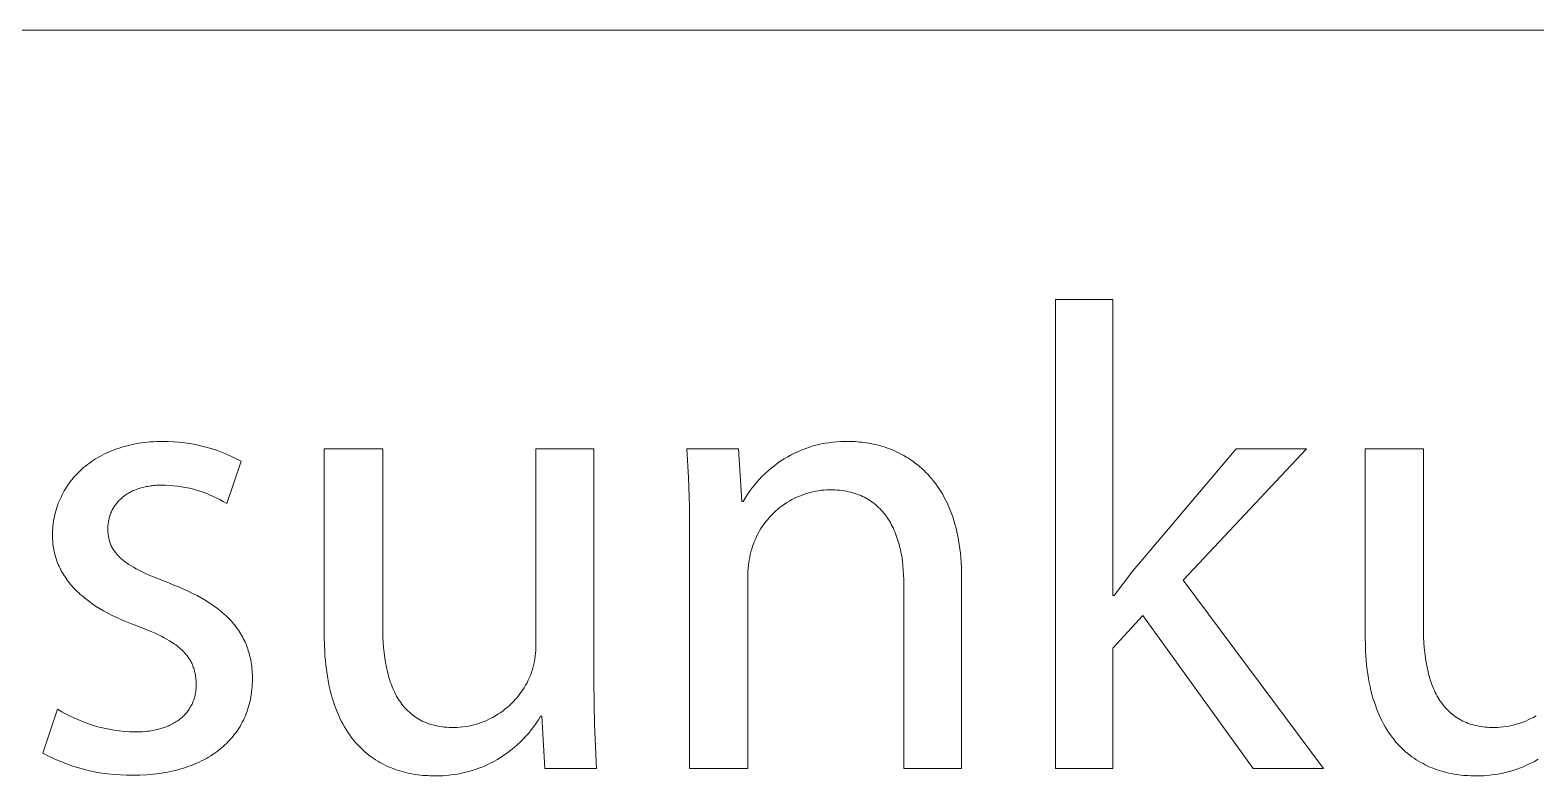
# Model space of a CAD drawing. Header units: millimetres. Extents: x -1519 to 3497, y -297 to 3208.
# Drawn here: x 2357.6 to 2472.1, y -213.3 to -156.6 of the extents above; entities that cross this region are included whole.
import ezdxf

# ---------------------------------------------------------------- set-up
doc = ezdxf.new("R2010")
doc.units = ezdxf.units.MM
doc.header["$MEASUREMENT"] = 0
doc.layers.add('Domyślny', color=7, linetype='Continuous', true_color=0x000000)

msp = doc.modelspace()

# ---------------------------------------------------------------- linework, layer by layer
at = {"layer": 'Domyślny', "color": 18, "lineweight": 15, "true_color": 0x000000}
for p, q in [((1601.48, -156.6), (3492.39, -156.6)), ((2435.54, -212.73), (2435.54, -177.07)), ((2435.54, -177.07), (2439.92, -177.07)), ((2439.92, -177.07), (2439.92, -199.58)), ((2363.06, -188.91), (2363.24, -188.82)), ((2363.24, -188.82), (2363.42, -188.74)), ((2363.42, -188.74), (2363.6, -188.66)), ((2363.6, -188.66), (2363.78, -188.58)), ((2363.78, -188.58), (2363.97, -188.5)), ((2363.97, -188.5), (2364.16, -188.43)), ((2364.16, -188.43), (2364.36, -188.37)), ((2364.36, -188.37), (2364.56, -188.3)), ((2364.56, -188.3), (2364.76, -188.25)), ((2364.76, -188.25), (2364.96, -188.19)), ((2364.96, -188.19), (2365.17, -188.14)), ((2365.17, -188.14), (2365.38, -188.09)), ((2365.38, -188.09), (2365.6, -188.05)), ((2365.6, -188.05), (2365.82, -188.01)), ((2365.82, -188.01), (2366.04, -187.98)), ((2366.04, -187.98), (2366.26, -187.95)), ((2366.26, -187.95), (2366.49, -187.92)), ((2366.49, -187.92), (2366.72, -187.9)), ((2366.72, -187.9), (2366.96, -187.89)), ((2366.96, -187.89), (2367.19, -187.88)), ((2367.19, -187.88), (2367.43, -187.87)), ((2367.43, -187.87), (2367.68, -187.87)), ((2367.68, -187.87), (2368.09, -187.87)), ((2368.09, -187.87), (2368.51, -187.89)), ((2368.51, -187.89), (2368.92, -187.92)), ((2368.92, -187.92), (2369.33, -187.97)), ((2369.33, -187.97), (2369.74, -188.03)), ((2369.74, -188.03), (2370.15, -188.1)), ((2370.15, -188.1), (2370.55, -188.19)), ((2370.55, -188.19), (2370.95, -188.29)), ((2370.95, -188.29), (2371.35, -188.41)), ((2371.35, -188.41), (2371.75, -188.54)), ((2371.75, -188.54), (2372.14, -188.68)), ((2372.14, -188.68), (2372.52, -188.83)), ((2372.52, -188.83), (2372.9, -189)), ((2379.96, -202.65), (2379.96, -188.42)), ((2379.96, -188.42), (2384.4, -188.42)), ((2384.4, -188.42), (2384.4, -201.88)), ((2396.05, -203.33), (2396.05, -188.42)), ((2396.05, -188.42), (2400.46, -188.42)), ((2400.46, -188.42), (2400.46, -206.11)), ((2407.65, -190.61), (2407.53, -188.42)), ((2407.53, -188.42), (2411.46, -188.42)), ((2411.46, -188.42), (2411.71, -192.44)), ((2415.19, -189.03), (2415.45, -188.89)), ((2415.45, -188.89), (2415.72, -188.75)), ((2415.72, -188.75), (2416, -188.62)), ((2416, -188.62), (2416.28, -188.51)), ((2416.28, -188.51), (2416.56, -188.4)), ((2416.56, -188.4), (2416.85, -188.3)), ((2416.85, -188.3), (2417.14, -188.21)), ((2417.14, -188.21), (2417.43, -188.13)), ((2417.43, -188.13), (2417.73, -188.06)), ((2417.73, -188.06), (2418.03, -188)), ((2418.03, -188), (2418.33, -187.96)), ((2418.33, -187.96), (2418.63, -187.92)), ((2418.63, -187.92), (2418.93, -187.89)), ((2418.93, -187.89), (2419.23, -187.87)), ((2419.23, -187.87), (2419.54, -187.86)), ((2419.54, -187.86), (2419.84, -187.87)), ((2419.84, -187.87), (2420, -187.87)), ((2420, -187.87), (2420.16, -187.87)), ((2420.16, -187.87), (2420.33, -187.88)), ((2420.33, -187.88), (2420.49, -187.89)), ((2420.49, -187.89), (2420.66, -187.91)), ((2420.66, -187.91), (2420.83, -187.92)), ((2420.83, -187.92), (2421, -187.94)), ((2421, -187.94), (2421.17, -187.97)), ((2421.17, -187.97), (2421.35, -188)), ((2421.35, -188), (2421.52, -188.03)), ((2421.52, -188.03), (2421.7, -188.07)), ((2421.7, -188.07), (2421.88, -188.11)), ((2421.88, -188.11), (2422.06, -188.15)), ((2422.06, -188.15), (2422.24, -188.2)), ((2422.24, -188.2), (2422.42, -188.25)), ((2422.42, -188.25), (2422.6, -188.31)), ((2422.6, -188.31), (2422.78, -188.37)), ((2422.78, -188.37), (2422.96, -188.44)), ((2422.96, -188.44), (2423.14, -188.51)), ((2423.14, -188.51), (2423.32, -188.59)), ((2423.32, -188.59), (2423.5, -188.67)), ((2423.5, -188.67), (2423.67, -188.76)), ((2423.67, -188.76), (2423.85, -188.85)), ((2423.85, -188.85), (2424.03, -188.94)), ((2442.19, -196.81), (2449.3, -188.42)), ((2454.63, -188.42), (2445.25, -198.41)), ((2449.3, -188.42), (2454.63, -188.42)), ((2459.09, -202.65), (2459.09, -188.42)), ((2459.09, -188.42), (2463.52, -188.42)), ((2463.52, -188.42), (2463.52, -201.88)), ((2361.39, -190.1), (2361.52, -189.97)), ((2361.52, -189.97), (2361.66, -189.85)), ((2361.66, -189.85), (2361.8, -189.74)), ((2361.8, -189.74), (2361.95, -189.62)), ((2361.95, -189.62), (2362.1, -189.51)), ((2362.1, -189.51), (2362.25, -189.4)), ((2362.25, -189.4), (2362.4, -189.3)), ((2362.4, -189.3), (2362.56, -189.2)), ((2362.56, -189.2), (2362.73, -189.1)), ((2362.73, -189.1), (2362.89, -189)), ((2362.89, -189), (2363.06, -188.91)), ((2373.64, -189.37), (2372.54, -192.59)), ((2372.9, -189), (2373.27, -189.18)), ((2373.27, -189.18), (2373.64, -189.37)), ((2413.71, -190.09), (2413.94, -189.89)), ((2413.94, -189.89), (2414.18, -189.71)), ((2414.18, -189.71), (2414.42, -189.53)), ((2414.42, -189.53), (2414.67, -189.35)), ((2414.67, -189.35), (2414.93, -189.19)), ((2414.93, -189.19), (2415.19, -189.03)), ((2424.03, -188.94), (2424.2, -189.05)), ((2424.2, -189.05), (2424.38, -189.15)), ((2424.38, -189.15), (2424.55, -189.27)), ((2424.55, -189.27), (2424.72, -189.38)), ((2424.72, -189.38), (2424.89, -189.51)), ((2424.89, -189.51), (2425.06, -189.64)), ((2425.06, -189.64), (2425.22, -189.77)), ((2425.22, -189.77), (2425.39, -189.92)), ((2425.39, -189.92), (2425.55, -190.06)), ((2360.37, -191.33), (2360.47, -191.18)), ((2360.47, -191.18), (2360.57, -191.04)), ((2360.57, -191.04), (2360.67, -190.89)), ((2360.67, -190.89), (2360.78, -190.75)), ((2360.78, -190.75), (2360.9, -190.62)), ((2360.9, -190.62), (2361.01, -190.48)), ((2361.01, -190.48), (2361.14, -190.35)), ((2361.14, -190.35), (2361.26, -190.22)), ((2361.26, -190.22), (2361.39, -190.1)), ((2367.58, -191.19), (2367.46, -191.19)), ((2367.88, -191.19), (2367.58, -191.19)), ((2407.72, -192.81), (2407.65, -190.61)), ((2412.47, -191.43), (2412.66, -191.19)), ((2412.66, -191.19), (2412.85, -190.95)), ((2412.85, -190.95), (2413.05, -190.73)), ((2413.05, -190.73), (2413.26, -190.51)), ((2413.26, -190.51), (2413.48, -190.3)), ((2413.48, -190.3), (2413.71, -190.09)), ((2425.55, -190.06), (2425.7, -190.22)), ((2425.7, -190.22), (2425.86, -190.38)), ((2425.86, -190.38), (2426.01, -190.55)), ((2426.01, -190.55), (2426.16, -190.72)), ((2426.16, -190.72), (2426.3, -190.9)), ((2426.3, -190.9), (2426.45, -191.09)), ((2426.45, -191.09), (2426.59, -191.28)), ((2359.8, -192.41), (2359.87, -192.25)), ((2359.87, -192.25), (2359.94, -192.09)), ((2359.94, -192.09), (2360.02, -191.93)), ((2360.02, -191.93), (2360.1, -191.78)), ((2360.1, -191.78), (2360.18, -191.63)), ((2360.18, -191.63), (2360.27, -191.47)), ((2360.27, -191.47), (2360.37, -191.33)), ((2364.43, -192.28), (2364.37, -192.34)), ((2364.49, -192.22), (2364.43, -192.28)), ((2364.56, -192.17), (2364.49, -192.22)), ((2364.62, -192.11), (2364.56, -192.17)), ((2364.69, -192.06), (2364.62, -192.11)), ((2364.76, -192), (2364.69, -192.06)), ((2364.83, -191.95), (2364.76, -192)), ((2364.9, -191.9), (2364.83, -191.95)), ((2364.98, -191.85), (2364.9, -191.9)), ((2365.06, -191.81), (2364.98, -191.85)), ((2365.14, -191.76), (2365.06, -191.81)), ((2365.22, -191.72), (2365.14, -191.76)), ((2365.3, -191.67), (2365.22, -191.72)), ((2365.38, -191.63), (2365.3, -191.67)), ((2365.47, -191.59), (2365.38, -191.63)), ((2365.56, -191.56), (2365.47, -191.59)), ((2365.65, -191.52), (2365.56, -191.56)), ((2365.74, -191.49), (2365.65, -191.52)), ((2365.83, -191.45), (2365.74, -191.49)), ((2365.93, -191.42), (2365.83, -191.45)), ((2366.03, -191.39), (2365.93, -191.42)), ((2366.13, -191.37), (2366.03, -191.39)), ((2366.23, -191.34), (2366.13, -191.37)), ((2366.33, -191.32), (2366.23, -191.34)), ((2366.43, -191.3), (2366.33, -191.32)), ((2366.54, -191.28), (2366.43, -191.3)), ((2366.65, -191.26), (2366.54, -191.28)), ((2366.76, -191.24), (2366.65, -191.26)), ((2366.87, -191.23), (2366.76, -191.24)), ((2366.98, -191.22), (2366.87, -191.23)), ((2367.1, -191.21), (2366.98, -191.22)), ((2367.22, -191.2), (2367.1, -191.21)), ((2367.34, -191.19), (2367.22, -191.2)), ((2367.46, -191.19), (2367.34, -191.19)), ((2368.19, -191.21), (2367.88, -191.19)), ((2368.5, -191.23), (2368.19, -191.21)), ((2368.8, -191.27), (2368.5, -191.23)), ((2369.11, -191.31), (2368.8, -191.27)), ((2369.41, -191.36), (2369.11, -191.31)), ((2369.71, -191.43), (2369.41, -191.36)), ((2370.01, -191.5), (2369.71, -191.43)), ((2370.3, -191.59), (2370.01, -191.5)), ((2370.6, -191.68), (2370.3, -191.59)), ((2370.89, -191.78), (2370.6, -191.68)), ((2371.17, -191.89), (2370.89, -191.78)), ((2371.45, -192.02), (2371.17, -191.89)), ((2371.73, -192.15), (2371.45, -192.02)), ((2372.01, -192.29), (2371.73, -192.15)), ((2372.27, -192.44), (2372.01, -192.29)), ((2411.81, -192.44), (2411.96, -192.18)), ((2411.96, -192.18), (2412.12, -191.92)), ((2412.12, -191.92), (2412.29, -191.67)), ((2412.29, -191.67), (2412.47, -191.43)), ((2415.5, -192.29), (2415.31, -192.4)), ((2415.69, -192.19), (2415.5, -192.29)), ((2415.88, -192.1), (2415.69, -192.19)), ((2416.08, -192.02), (2415.88, -192.1)), ((2416.28, -191.94), (2416.08, -192.02)), ((2416.48, -191.87), (2416.28, -191.94)), ((2416.69, -191.8), (2416.48, -191.87)), ((2416.9, -191.74), (2416.69, -191.8)), ((2417.11, -191.69), (2416.9, -191.74)), ((2417.32, -191.65), (2417.11, -191.69)), ((2417.53, -191.61), (2417.32, -191.65)), ((2417.74, -191.58), (2417.53, -191.61)), ((2417.96, -191.56), (2417.74, -191.58)), ((2418.17, -191.55), (2417.96, -191.56)), ((2418.39, -191.54), (2418.17, -191.55)), ((2418.58, -191.54), (2418.39, -191.54)), ((2418.77, -191.55), (2418.58, -191.54)), ((2418.96, -191.56), (2418.77, -191.55)), ((2419.14, -191.58), (2418.96, -191.56)), ((2419.32, -191.6), (2419.14, -191.58)), ((2419.49, -191.62), (2419.32, -191.6)), ((2419.66, -191.65), (2419.49, -191.62)), ((2419.82, -191.69), (2419.66, -191.65)), ((2419.99, -191.73), (2419.82, -191.69)), ((2420.15, -191.77), (2419.99, -191.73)), ((2420.3, -191.82), (2420.15, -191.77)), ((2420.45, -191.87), (2420.3, -191.82)), ((2420.6, -191.92), (2420.45, -191.87)), ((2420.75, -191.98), (2420.6, -191.92)), ((2420.89, -192.04), (2420.75, -191.98)), ((2421.02, -192.11), (2420.89, -192.04)), ((2421.16, -192.18), (2421.02, -192.11)), ((2421.29, -192.26), (2421.16, -192.18)), ((2421.41, -192.33), (2421.29, -192.26)), ((2421.54, -192.42), (2421.41, -192.33)), ((2426.59, -191.28), (2426.72, -191.48)), ((2426.72, -191.48), (2426.85, -191.69)), ((2426.85, -191.69), (2426.98, -191.9)), ((2426.98, -191.9), (2427.1, -192.12)), ((2427.1, -192.12), (2427.22, -192.35)), ((2359.44, -193.59), (2359.48, -193.41)), ((2359.48, -193.41), (2359.52, -193.24)), ((2359.52, -193.24), (2359.57, -193.07)), ((2359.57, -193.07), (2359.62, -192.9)), ((2359.62, -192.9), (2359.67, -192.74)), ((2359.67, -192.74), (2359.73, -192.57)), ((2359.73, -192.57), (2359.8, -192.41)), ((2363.68, -193.45), (2363.65, -193.52)), ((2363.71, -193.37), (2363.68, -193.45)), ((2363.74, -193.29), (2363.71, -193.37)), ((2363.77, -193.22), (2363.74, -193.29)), ((2363.8, -193.15), (2363.77, -193.22)), ((2363.84, -193.07), (2363.8, -193.15)), ((2363.88, -193), (2363.84, -193.07)), ((2363.92, -192.93), (2363.88, -193)), ((2363.96, -192.86), (2363.92, -192.93)), ((2364.01, -192.79), (2363.96, -192.86)), ((2364.05, -192.72), (2364.01, -192.79)), ((2364.1, -192.66), (2364.05, -192.72)), ((2364.15, -192.59), (2364.1, -192.66)), ((2364.2, -192.53), (2364.15, -192.59)), ((2364.26, -192.47), (2364.2, -192.53)), ((2364.31, -192.4), (2364.26, -192.47)), ((2364.37, -192.34), (2364.31, -192.4)), ((2372.54, -192.59), (2372.27, -192.44)), ((2407.73, -195.02), (2407.72, -192.81)), ((2411.71, -192.44), (2411.81, -192.44)), ((2413.96, -193.46), (2413.81, -193.62)), ((2414.11, -193.31), (2413.96, -193.46)), ((2414.27, -193.16), (2414.11, -193.31)), ((2414.43, -193.02), (2414.27, -193.16)), ((2414.6, -192.89), (2414.43, -193.02)), ((2414.77, -192.76), (2414.6, -192.89)), ((2414.94, -192.63), (2414.77, -192.76)), ((2415.12, -192.51), (2414.94, -192.63)), ((2415.31, -192.4), (2415.12, -192.51)), ((2421.66, -192.5), (2421.54, -192.42)), ((2421.77, -192.59), (2421.66, -192.5)), ((2421.89, -192.68), (2421.77, -192.59)), ((2422, -192.78), (2421.89, -192.68)), ((2422.1, -192.88), (2422, -192.78)), ((2422.21, -192.98), (2422.1, -192.88)), ((2422.31, -193.09), (2422.21, -192.98)), ((2422.41, -193.19), (2422.31, -193.09)), ((2422.5, -193.31), (2422.41, -193.19)), ((2422.59, -193.42), (2422.5, -193.31)), ((2422.68, -193.54), (2422.59, -193.42)), ((2427.22, -192.35), (2427.33, -192.59)), ((2427.33, -192.59), (2427.44, -192.83)), ((2427.44, -192.83), (2427.54, -193.08)), ((2427.54, -193.08), (2427.64, -193.34)), ((2427.64, -193.34), (2427.74, -193.61)), ((2359.3, -194.65), (2359.31, -194.47)), ((2359.31, -194.47), (2359.33, -194.29)), ((2359.33, -194.29), (2359.35, -194.11)), ((2359.35, -194.11), (2359.37, -193.94)), ((2359.37, -193.94), (2359.4, -193.76)), ((2359.4, -193.76), (2359.44, -193.59)), ((2363.51, -194.33), (2363.5, -194.41)), ((2363.5, -194.41), (2363.5, -194.5)), ((2363.5, -194.5), (2363.5, -194.59)), ((2363.5, -194.59), (2363.51, -194.68)), ((2363.52, -194.16), (2363.51, -194.25)), ((2363.51, -194.25), (2363.51, -194.33)), ((2363.53, -194.08), (2363.52, -194.16)), ((2363.54, -194), (2363.53, -194.08)), ((2363.55, -193.92), (2363.54, -194)), ((2363.57, -193.84), (2363.55, -193.92)), ((2363.59, -193.76), (2363.57, -193.84)), ((2363.61, -193.68), (2363.59, -193.76)), ((2363.63, -193.6), (2363.61, -193.68)), ((2363.65, -193.52), (2363.63, -193.6)), ((2413.16, -194.48), (2413.05, -194.67)), ((2413.28, -194.3), (2413.16, -194.48)), ((2413.4, -194.12), (2413.28, -194.3)), ((2413.53, -193.95), (2413.4, -194.12)), ((2413.67, -193.79), (2413.53, -193.95)), ((2413.81, -193.62), (2413.67, -193.79)), ((2422.76, -193.66), (2422.68, -193.54)), ((2422.84, -193.78), (2422.76, -193.66)), ((2422.92, -193.91), (2422.84, -193.78)), ((2423, -194.04), (2422.92, -193.91)), ((2423.07, -194.17), (2423, -194.04)), ((2423.14, -194.31), (2423.07, -194.17)), ((2423.21, -194.44), (2423.14, -194.31)), ((2423.27, -194.58), (2423.21, -194.44)), ((2423.33, -194.73), (2423.27, -194.58)), ((2427.74, -193.61), (2427.83, -193.88)), ((2427.83, -193.88), (2427.91, -194.16)), ((2427.91, -194.16), (2427.99, -194.45)), ((2427.99, -194.45), (2428.06, -194.75)), ((2359.29, -194.83), (2359.3, -194.65)), ((2359.29, -195.02), (2359.29, -194.83)), ((2359.29, -195.15), (2359.29, -195.02)), ((2359.3, -195.29), (2359.29, -195.15)), ((2359.31, -195.42), (2359.3, -195.29)), ((2359.32, -195.55), (2359.31, -195.42)), ((2359.33, -195.69), (2359.32, -195.55)), ((2359.35, -195.82), (2359.33, -195.69)), ((2363.51, -194.68), (2363.51, -194.77)), ((2363.51, -194.77), (2363.52, -194.86)), ((2363.52, -194.86), (2363.53, -194.95)), ((2363.53, -194.95), (2363.54, -195.04)), ((2363.54, -195.04), (2363.55, -195.12)), ((2363.55, -195.12), (2363.57, -195.21)), ((2363.57, -195.21), (2363.59, -195.29)), ((2363.59, -195.29), (2363.61, -195.37)), ((2363.61, -195.37), (2363.63, -195.45)), ((2363.63, -195.45), (2363.66, -195.53)), ((2363.66, -195.53), (2363.68, -195.6)), ((2363.68, -195.6), (2363.71, -195.68)), ((2363.71, -195.68), (2363.74, -195.75)), ((2363.74, -195.75), (2363.78, -195.83)), ((2407.73, -212.74), (2407.73, -195.02)), ((2412.59, -195.64), (2412.52, -195.84)), ((2412.67, -195.44), (2412.59, -195.64)), ((2412.76, -195.24), (2412.67, -195.44)), ((2412.85, -195.05), (2412.76, -195.24)), ((2412.95, -194.86), (2412.85, -195.05)), ((2413.05, -194.67), (2412.95, -194.86)), ((2423.39, -194.87), (2423.33, -194.73)), ((2423.45, -195.02), (2423.39, -194.87)), ((2423.5, -195.17), (2423.45, -195.02)), ((2423.55, -195.32), (2423.5, -195.17)), ((2423.6, -195.47), (2423.55, -195.32)), ((2423.64, -195.63), (2423.6, -195.47)), ((2423.68, -195.79), (2423.64, -195.63)), ((2428.06, -194.75), (2428.12, -195.06)), ((2428.12, -195.06), (2428.18, -195.37)), ((2428.18, -195.37), (2428.23, -195.7)), ((2428.23, -195.7), (2428.28, -196.03)), ((2359.37, -195.95), (2359.35, -195.82)), ((2359.39, -196.08), (2359.37, -195.95)), ((2359.41, -196.21), (2359.39, -196.08)), ((2359.44, -196.34), (2359.41, -196.21)), ((2359.48, -196.47), (2359.44, -196.34)), ((2359.51, -196.59), (2359.48, -196.47)), ((2359.55, -196.72), (2359.51, -196.59)), ((2359.59, -196.85), (2359.55, -196.72)), ((2359.63, -196.97), (2359.59, -196.85)), ((2363.78, -195.83), (2363.81, -195.9)), ((2363.81, -195.9), (2363.85, -195.97)), ((2363.85, -195.97), (2363.89, -196.04)), ((2363.89, -196.04), (2363.94, -196.11)), ((2363.94, -196.11), (2363.98, -196.18)), ((2363.98, -196.18), (2364.03, -196.24)), ((2364.03, -196.24), (2364.08, -196.31)), ((2364.08, -196.31), (2364.13, -196.37)), ((2364.13, -196.37), (2364.18, -196.44)), ((2364.18, -196.44), (2364.24, -196.5)), ((2364.24, -196.5), (2364.3, -196.56)), ((2364.3, -196.56), (2364.36, -196.63)), ((2364.36, -196.63), (2364.42, -196.69)), ((2364.42, -196.69), (2364.49, -196.75)), ((2364.49, -196.75), (2364.55, -196.81)), ((2364.55, -196.81), (2364.63, -196.87)), ((2364.63, -196.87), (2364.7, -196.93)), ((2412.26, -196.87), (2412.23, -197.07)), ((2412.3, -196.66), (2412.26, -196.87)), ((2412.35, -196.46), (2412.3, -196.66)), ((2412.4, -196.25), (2412.35, -196.46)), ((2412.46, -196.05), (2412.4, -196.25)), ((2412.52, -195.84), (2412.46, -196.05)), ((2423.72, -195.95), (2423.68, -195.79)), ((2423.76, -196.11), (2423.72, -195.95)), ((2423.79, -196.27), (2423.76, -196.11)), ((2423.86, -196.6), (2423.79, -196.27)), ((2423.91, -196.94), (2423.86, -196.6)), ((2428.28, -196.03), (2428.32, -196.37)), ((2428.32, -196.37), (2428.35, -196.72)), ((2428.35, -196.72), (2428.38, -197.08)), ((2441.44, -197.71), (2442.19, -196.81)), ((2359.68, -197.1), (2359.63, -196.97)), ((2359.73, -197.22), (2359.68, -197.1)), ((2359.79, -197.34), (2359.73, -197.22)), ((2359.84, -197.46), (2359.79, -197.34)), ((2359.9, -197.58), (2359.84, -197.46)), ((2359.96, -197.7), (2359.9, -197.58)), ((2360.03, -197.82), (2359.96, -197.7)), ((2360.1, -197.94), (2360.03, -197.82)), ((2360.17, -198.06), (2360.1, -197.94)), ((2360.25, -198.17), (2360.17, -198.06)), ((2364.7, -196.93), (2364.77, -196.98)), ((2364.77, -196.98), (2364.85, -197.04)), ((2364.85, -197.04), (2364.93, -197.1)), ((2364.93, -197.1), (2365.09, -197.21)), ((2365.09, -197.21), (2365.27, -197.32)), ((2365.27, -197.32), (2365.45, -197.43)), ((2365.45, -197.43), (2365.65, -197.54)), ((2365.65, -197.54), (2365.85, -197.65)), ((2365.85, -197.65), (2366.07, -197.76)), ((2366.07, -197.76), (2366.52, -197.97)), ((2366.52, -197.97), (2367.02, -198.18)), ((2412.18, -197.49), (2412.16, -197.7)), ((2412.16, -197.7), (2412.16, -197.91)), ((2412.16, -197.91), (2412.16, -198.12)), ((2412.2, -197.28), (2412.18, -197.49)), ((2412.23, -197.07), (2412.2, -197.28)), ((2423.95, -197.29), (2423.91, -196.94)), ((2423.98, -197.64), (2423.95, -197.29)), ((2424, -198), (2423.98, -197.64)), ((2424.01, -198.36), (2424, -198)), ((2428.38, -197.08), (2428.4, -197.44)), ((2428.4, -197.44), (2428.41, -197.82)), ((2428.41, -197.82), (2428.41, -198.21)), ((2440.71, -198.64), (2441.44, -197.71)), ((2360.33, -198.29), (2360.25, -198.17)), ((2360.41, -198.4), (2360.33, -198.29)), ((2360.49, -198.51), (2360.41, -198.4)), ((2360.58, -198.62), (2360.49, -198.51)), ((2360.67, -198.74), (2360.58, -198.62)), ((2360.77, -198.85), (2360.67, -198.74)), ((2360.86, -198.96), (2360.77, -198.85)), ((2360.97, -199.06), (2360.86, -198.96)), ((2361.07, -199.17), (2360.97, -199.06)), ((2361.18, -199.28), (2361.07, -199.17)), ((2367.02, -198.18), (2368.13, -198.62)), ((2368.13, -198.62), (2368.52, -198.78)), ((2368.52, -198.78), (2368.89, -198.93)), ((2368.89, -198.93), (2369.26, -199.09)), ((2369.26, -199.09), (2369.61, -199.25)), ((2412.16, -198.12), (2412.16, -212.74)), ((2424.02, -198.72), (2424.01, -198.36)), ((2424.02, -212.74), (2424.02, -198.72)), ((2428.41, -198.21), (2428.41, -212.74)), ((2440.02, -199.58), (2440.71, -198.64)), ((2445.25, -198.41), (2455.94, -212.73)), ((2361.29, -199.38), (2361.18, -199.28)), ((2361.4, -199.49), (2361.29, -199.38)), ((2361.52, -199.59), (2361.4, -199.49)), ((2361.64, -199.69), (2361.52, -199.59)), ((2361.76, -199.79), (2361.64, -199.69)), ((2362.02, -199.99), (2361.76, -199.79)), ((2362.29, -200.19), (2362.02, -199.99)), ((2362.57, -200.38), (2362.29, -200.19)), ((2369.61, -199.25), (2369.95, -199.42)), ((2369.95, -199.42), (2370.28, -199.58)), ((2370.28, -199.58), (2370.6, -199.76)), ((2370.6, -199.76), (2370.9, -199.94)), ((2370.9, -199.94), (2371.19, -200.12)), ((2371.19, -200.12), (2371.47, -200.3)), ((2371.47, -200.3), (2371.74, -200.5)), ((2439.92, -199.58), (2440.02, -199.58)), ((2362.87, -200.56), (2362.57, -200.38)), ((2363.17, -200.74), (2362.87, -200.56)), ((2363.5, -200.92), (2363.17, -200.74)), ((2363.83, -201.09), (2363.5, -200.92)), ((2364.18, -201.26), (2363.83, -201.09)), ((2364.54, -201.42), (2364.18, -201.26)), ((2364.92, -201.58), (2364.54, -201.42)), ((2371.74, -200.5), (2371.87, -200.59)), ((2371.87, -200.59), (2371.99, -200.69)), ((2371.99, -200.69), (2372.12, -200.79)), ((2372.12, -200.79), (2372.23, -200.89)), ((2372.23, -200.89), (2372.35, -201)), ((2372.35, -201), (2372.47, -201.1)), ((2372.47, -201.1), (2372.58, -201.21)), ((2372.58, -201.21), (2372.68, -201.31)), ((2372.68, -201.31), (2372.79, -201.42)), ((2372.79, -201.42), (2372.89, -201.53)), ((2442.19, -201.09), (2439.92, -203.59)), ((2450.57, -212.73), (2442.19, -201.09)), ((2365.3, -201.73), (2364.92, -201.58)), ((2365.71, -201.88), (2365.3, -201.73)), ((2366.3, -202.11), (2365.71, -201.88)), ((2366.84, -202.33), (2366.3, -202.11)), ((2367.1, -202.45), (2366.84, -202.33)), ((2367.34, -202.56), (2367.1, -202.45)), ((2367.57, -202.68), (2367.34, -202.56)), ((2372.89, -201.53), (2372.99, -201.64)), ((2372.99, -201.64), (2373.08, -201.75)), ((2373.08, -201.75), (2373.17, -201.87)), ((2373.17, -201.87), (2373.26, -201.98)), ((2373.26, -201.98), (2373.35, -202.1)), ((2373.35, -202.1), (2373.43, -202.22)), ((2373.43, -202.22), (2373.51, -202.34)), ((2373.51, -202.34), (2373.59, -202.46)), ((2373.59, -202.46), (2373.66, -202.59)), ((2373.66, -202.59), (2373.73, -202.71)), ((2384.4, -201.88), (2384.41, -202.31)), ((2384.41, -202.31), (2384.42, -202.73)), ((2463.52, -201.88), (2463.52, -202.31)), ((2463.52, -202.31), (2463.54, -202.73)), ((2367.79, -202.79), (2367.57, -202.68)), ((2368, -202.91), (2367.79, -202.79)), ((2368.2, -203.03), (2368, -202.91)), ((2368.39, -203.15), (2368.2, -203.03)), ((2368.57, -203.27), (2368.39, -203.15)), ((2368.66, -203.33), (2368.57, -203.27)), ((2368.74, -203.39), (2368.66, -203.33)), ((2368.82, -203.46), (2368.74, -203.39)), ((2368.9, -203.52), (2368.82, -203.46)), ((2368.98, -203.58), (2368.9, -203.52)), ((2369.05, -203.65), (2368.98, -203.58)), ((2369.12, -203.71), (2369.05, -203.65)), ((2369.19, -203.78), (2369.12, -203.71)), ((2369.26, -203.85), (2369.19, -203.78)), ((2373.73, -202.71), (2373.8, -202.84)), ((2373.8, -202.84), (2373.86, -202.97)), ((2373.86, -202.97), (2373.93, -203.1)), ((2373.93, -203.1), (2373.98, -203.23)), ((2373.98, -203.23), (2374.04, -203.36)), ((2374.04, -203.36), (2374.09, -203.5)), ((2374.09, -203.5), (2374.14, -203.64)), ((2374.14, -203.64), (2374.18, -203.78)), ((2374.18, -203.78), (2374.23, -203.92)), ((2379.97, -203.43), (2379.96, -202.65)), ((2379.99, -203.81), (2379.97, -203.43)), ((2384.42, -202.73), (2384.44, -203.14)), ((2384.44, -203.14), (2384.47, -203.54)), ((2384.47, -203.54), (2384.51, -203.93)), ((2396.02, -203.97), (2396.04, -203.76)), ((2396.04, -203.76), (2396.05, -203.54)), ((2396.05, -203.54), (2396.05, -203.33)), ((2439.92, -203.59), (2439.92, -212.73)), ((2459.11, -203.43), (2459.09, -202.65)), ((2459.12, -203.81), (2459.11, -203.43)), ((2463.54, -202.73), (2463.56, -203.14)), ((2463.56, -203.14), (2463.59, -203.54)), ((2463.59, -203.54), (2463.63, -203.93)), ((2369.32, -203.91), (2369.26, -203.85)), ((2369.38, -203.98), (2369.32, -203.91)), ((2369.44, -204.05), (2369.38, -203.98)), ((2369.5, -204.12), (2369.44, -204.05)), ((2369.55, -204.19), (2369.5, -204.12)), ((2369.6, -204.26), (2369.55, -204.19)), ((2369.65, -204.33), (2369.6, -204.26)), ((2369.7, -204.41), (2369.65, -204.33)), ((2369.75, -204.48), (2369.7, -204.41)), ((2369.79, -204.55), (2369.75, -204.48)), ((2369.83, -204.63), (2369.79, -204.55)), ((2369.87, -204.7), (2369.83, -204.63)), ((2369.91, -204.78), (2369.87, -204.7)), ((2369.94, -204.86), (2369.91, -204.78)), ((2369.97, -204.94), (2369.94, -204.86)), ((2374.23, -203.92), (2374.27, -204.06)), ((2374.27, -204.06), (2374.3, -204.21)), ((2374.3, -204.21), (2374.34, -204.35)), ((2374.34, -204.35), (2374.37, -204.5)), ((2374.37, -204.5), (2374.39, -204.66)), ((2374.39, -204.66), (2374.42, -204.81)), ((2374.42, -204.81), (2374.44, -204.96)), ((2380.01, -204.17), (2379.99, -203.81)), ((2380.04, -204.53), (2380.01, -204.17)), ((2380.08, -204.88), (2380.04, -204.53)), ((2380.12, -205.22), (2380.08, -204.88)), ((2384.51, -203.93), (2384.56, -204.31)), ((2384.56, -204.31), (2384.62, -204.68)), ((2384.62, -204.68), (2384.69, -205.03)), ((2395.84, -205), (2395.89, -204.8)), ((2395.89, -204.8), (2395.93, -204.59)), ((2395.93, -204.59), (2395.97, -204.38)), ((2395.97, -204.38), (2396, -204.17)), ((2396, -204.17), (2396.02, -203.97)), ((2459.15, -204.17), (2459.12, -203.81)), ((2459.17, -204.53), (2459.15, -204.17)), ((2459.21, -204.88), (2459.17, -204.53)), ((2459.25, -205.22), (2459.21, -204.88)), ((2463.63, -203.93), (2463.68, -204.31)), ((2463.68, -204.31), (2463.73, -204.68)), ((2463.73, -204.68), (2463.8, -205.03)), ((2370, -205.02), (2369.97, -204.94)), ((2370.03, -205.1), (2370, -205.02)), ((2370.06, -205.18), (2370.03, -205.1)), ((2370.08, -205.27), (2370.06, -205.18)), ((2370.1, -205.35), (2370.08, -205.27)), ((2370.12, -205.44), (2370.1, -205.35)), ((2370.14, -205.52), (2370.12, -205.44)), ((2370.16, -205.61), (2370.14, -205.52)), ((2370.17, -205.7), (2370.16, -205.61)), ((2370.18, -205.79), (2370.17, -205.7)), ((2370.19, -205.88), (2370.18, -205.79)), ((2370.2, -205.97), (2370.19, -205.88)), ((2370.21, -206.07), (2370.2, -205.97)), ((2370.21, -206.16), (2370.21, -206.07)), ((2374.44, -204.96), (2374.45, -205.12)), ((2374.45, -205.12), (2374.47, -205.28)), ((2374.47, -205.28), (2374.48, -205.44)), ((2374.48, -205.44), (2374.49, -205.61)), ((2374.49, -205.61), (2374.49, -205.77)), ((2374.49, -205.77), (2374.49, -205.94)), ((2374.49, -205.94), (2374.49, -206.14)), ((2380.17, -205.55), (2380.12, -205.22)), ((2380.22, -205.88), (2380.17, -205.55)), ((2380.28, -206.19), (2380.22, -205.88)), ((2384.69, -205.03), (2384.76, -205.38)), ((2384.76, -205.38), (2384.81, -205.55)), ((2384.81, -205.55), (2384.85, -205.72)), ((2384.85, -205.72), (2384.9, -205.88)), ((2384.9, -205.88), (2384.95, -206.04)), ((2384.95, -206.04), (2385, -206.2)), ((2395.37, -206.21), (2395.47, -206.01)), ((2395.47, -206.01), (2395.56, -205.81)), ((2395.56, -205.81), (2395.65, -205.61)), ((2395.65, -205.61), (2395.72, -205.41)), ((2395.72, -205.41), (2395.78, -205.21)), ((2395.78, -205.21), (2395.84, -205)), ((2459.3, -205.55), (2459.25, -205.22)), ((2459.35, -205.88), (2459.3, -205.55)), ((2459.41, -206.19), (2459.35, -205.88)), ((2463.8, -205.03), (2463.88, -205.38)), ((2463.88, -205.38), (2463.92, -205.55)), ((2463.92, -205.55), (2463.97, -205.72)), ((2463.97, -205.72), (2464.02, -205.88)), ((2464.02, -205.88), (2464.07, -206.04)), ((2464.07, -206.04), (2464.12, -206.2)), ((2370.11, -207.26), (2370.13, -207.17)), ((2370.13, -207.17), (2370.15, -207.09)), ((2370.15, -207.09), (2370.16, -207)), ((2370.16, -207), (2370.18, -206.91)), ((2370.18, -206.91), (2370.19, -206.82)), ((2370.19, -206.82), (2370.2, -206.73)), ((2370.2, -206.73), (2370.21, -206.64)), ((2370.22, -206.26), (2370.21, -206.16)), ((2370.21, -206.54), (2370.22, -206.45)), ((2370.21, -206.64), (2370.21, -206.54)), ((2370.22, -206.36), (2370.22, -206.26)), ((2370.22, -206.45), (2370.22, -206.36)), ((2374.41, -207.11), (2374.37, -207.3)), ((2374.43, -206.92), (2374.41, -207.11)), ((2374.45, -206.73), (2374.43, -206.92)), ((2374.47, -206.53), (2374.45, -206.73)), ((2374.48, -206.34), (2374.47, -206.53)), ((2374.49, -206.14), (2374.48, -206.34)), ((2380.34, -206.5), (2380.28, -206.19)), ((2380.41, -206.79), (2380.34, -206.5)), ((2380.48, -207.08), (2380.41, -206.79)), ((2380.56, -207.37), (2380.48, -207.08)), ((2385, -206.2), (2385.06, -206.35)), ((2385.06, -206.35), (2385.12, -206.51)), ((2385.12, -206.51), (2385.18, -206.65)), ((2385.18, -206.65), (2385.24, -206.8)), ((2385.24, -206.8), (2385.31, -206.94)), ((2385.31, -206.94), (2385.38, -207.08)), ((2385.38, -207.08), (2385.45, -207.22)), ((2385.45, -207.22), (2385.53, -207.35)), ((2394.64, -207.31), (2394.77, -207.13)), ((2394.77, -207.13), (2394.91, -206.96)), ((2394.91, -206.96), (2395.03, -206.77)), ((2395.03, -206.77), (2395.15, -206.59)), ((2395.15, -206.59), (2395.26, -206.4)), ((2395.26, -206.4), (2395.37, -206.21)), ((2400.46, -206.11), (2400.5, -209.42)), ((2459.47, -206.5), (2459.41, -206.19)), ((2459.54, -206.79), (2459.47, -206.5)), ((2459.61, -207.08), (2459.54, -206.79)), ((2459.69, -207.37), (2459.61, -207.08)), ((2464.12, -206.2), (2464.17, -206.35)), ((2464.17, -206.35), (2464.23, -206.51)), ((2464.23, -206.51), (2464.29, -206.65)), ((2464.29, -206.65), (2464.36, -206.8)), ((2464.36, -206.8), (2464.43, -206.94)), ((2464.43, -206.94), (2464.5, -207.08)), ((2464.5, -207.08), (2464.57, -207.22)), ((2464.57, -207.22), (2464.64, -207.35)), ((2358.57, -211.57), (2359.68, -208.21)), ((2359.68, -208.21), (2360.01, -208.41)), ((2369.57, -208.37), (2369.63, -208.3)), ((2369.63, -208.3), (2369.68, -208.23)), ((2369.68, -208.23), (2369.72, -208.15)), ((2369.72, -208.15), (2369.77, -208.08)), ((2369.77, -208.08), (2369.81, -208)), ((2369.81, -208), (2369.86, -207.92)), ((2369.86, -207.92), (2369.9, -207.84)), ((2369.9, -207.84), (2369.93, -207.76)), ((2369.93, -207.76), (2369.97, -207.68)), ((2369.97, -207.68), (2370, -207.6)), ((2370, -207.6), (2370.03, -207.52)), ((2370.03, -207.52), (2370.06, -207.43)), ((2370.06, -207.43), (2370.08, -207.35)), ((2370.08, -207.35), (2370.11, -207.26)), ((2374.15, -208.2), (2374.09, -208.38)), ((2374.2, -208.02), (2374.15, -208.2)), ((2374.25, -207.85), (2374.2, -208.02)), ((2374.3, -207.66), (2374.25, -207.85)), ((2374.34, -207.48), (2374.3, -207.66)), ((2374.37, -207.3), (2374.34, -207.48)), ((2380.65, -207.64), (2380.56, -207.37)), ((2380.74, -207.91), (2380.65, -207.64)), ((2380.83, -208.16), (2380.74, -207.91)), ((2380.93, -208.41), (2380.83, -208.16)), ((2385.53, -207.35), (2385.61, -207.48)), ((2385.61, -207.48), (2385.69, -207.6)), ((2385.69, -207.6), (2385.77, -207.72)), ((2385.77, -207.72), (2385.86, -207.84)), ((2385.86, -207.84), (2385.95, -207.96)), ((2385.95, -207.96), (2386.04, -208.07)), ((2386.04, -208.07), (2386.14, -208.18)), ((2386.14, -208.18), (2386.24, -208.28)), ((2386.24, -208.28), (2386.34, -208.38)), ((2393.34, -208.49), (2393.52, -208.36)), ((2393.52, -208.36), (2393.69, -208.23)), ((2393.69, -208.23), (2393.86, -208.09)), ((2393.86, -208.09), (2394.03, -207.94)), ((2394.03, -207.94), (2394.19, -207.79)), ((2394.19, -207.79), (2394.34, -207.63)), ((2394.34, -207.63), (2394.49, -207.47)), ((2394.49, -207.47), (2394.64, -207.31)), ((2459.78, -207.64), (2459.69, -207.37)), ((2459.87, -207.91), (2459.78, -207.64)), ((2459.96, -208.16), (2459.87, -207.91)), ((2460.06, -208.41), (2459.96, -208.16)), ((2464.64, -207.35), (2464.72, -207.48)), ((2464.72, -207.48), (2464.8, -207.6)), ((2464.8, -207.6), (2464.89, -207.72)), ((2464.89, -207.72), (2464.97, -207.84)), ((2464.97, -207.84), (2465.07, -207.96)), ((2465.07, -207.96), (2465.16, -208.07)), ((2465.16, -208.07), (2465.26, -208.18)), ((2465.26, -208.18), (2465.35, -208.28)), ((2465.35, -208.28), (2465.46, -208.38)), ((2360.01, -208.41), (2360.34, -208.6)), ((2360.34, -208.6), (2360.69, -208.77)), ((2360.69, -208.77), (2361.04, -208.94)), ((2361.04, -208.94), (2361.39, -209.09)), ((2361.39, -209.09), (2361.75, -209.23)), ((2361.75, -209.23), (2362.11, -209.36)), ((2362.11, -209.36), (2362.48, -209.48)), ((2362.48, -209.48), (2362.85, -209.58)), ((2368.03, -209.52), (2368.13, -209.48)), ((2368.13, -209.48), (2368.22, -209.43)), ((2368.22, -209.43), (2368.32, -209.39)), ((2368.32, -209.39), (2368.41, -209.34)), ((2368.41, -209.34), (2368.5, -209.29)), ((2368.5, -209.29), (2368.59, -209.24)), ((2368.59, -209.24), (2368.67, -209.19)), ((2368.67, -209.19), (2368.76, -209.14)), ((2368.76, -209.14), (2368.84, -209.08)), ((2368.84, -209.08), (2368.92, -209.02)), ((2368.92, -209.02), (2368.99, -208.96)), ((2368.99, -208.96), (2369.07, -208.9)), ((2369.07, -208.9), (2369.14, -208.84)), ((2369.14, -208.84), (2369.21, -208.78)), ((2369.21, -208.78), (2369.27, -208.72)), ((2369.27, -208.72), (2369.34, -208.65)), ((2369.34, -208.65), (2369.4, -208.58)), ((2369.4, -208.58), (2369.46, -208.51)), ((2369.46, -208.51), (2369.52, -208.45)), ((2369.52, -208.45), (2369.57, -208.37)), ((2373.64, -209.37), (2373.55, -209.53)), ((2373.72, -209.21), (2373.64, -209.37)), ((2373.81, -209.05), (2373.72, -209.21)), ((2373.88, -208.88), (2373.81, -209.05)), ((2373.96, -208.72), (2373.88, -208.88)), ((2374.02, -208.55), (2373.96, -208.72)), ((2374.09, -208.38), (2374.02, -208.55)), ((2381.03, -208.66), (2380.93, -208.41)), ((2381.14, -208.89), (2381.03, -208.66)), ((2381.25, -209.12), (2381.14, -208.89)), ((2381.37, -209.34), (2381.25, -209.12)), ((2381.49, -209.55), (2381.37, -209.34)), ((2386.34, -208.38), (2386.45, -208.48)), ((2386.45, -208.48), (2386.56, -208.57)), ((2386.56, -208.57), (2386.67, -208.66)), ((2386.67, -208.66), (2386.79, -208.75)), ((2386.79, -208.75), (2386.9, -208.83)), ((2386.9, -208.83), (2387.03, -208.91)), ((2387.03, -208.91), (2387.15, -208.98)), ((2387.15, -208.98), (2387.28, -209.05)), ((2387.28, -209.05), (2387.41, -209.12)), ((2387.41, -209.12), (2387.55, -209.18)), ((2387.55, -209.18), (2387.69, -209.24)), ((2387.69, -209.24), (2387.83, -209.3)), ((2387.83, -209.3), (2387.97, -209.35)), ((2387.97, -209.35), (2388.12, -209.39)), ((2388.12, -209.39), (2388.28, -209.43)), ((2388.28, -209.43), (2388.43, -209.47)), ((2388.43, -209.47), (2388.59, -209.5)), ((2388.59, -209.5), (2388.76, -209.53)), ((2390.7, -209.54), (2390.91, -209.5)), ((2390.91, -209.5), (2391.13, -209.46)), ((2391.13, -209.46), (2391.34, -209.41)), ((2391.34, -209.41), (2391.56, -209.35)), ((2391.56, -209.35), (2391.77, -209.28)), ((2391.77, -209.28), (2391.97, -209.21)), ((2391.97, -209.21), (2392.18, -209.12)), ((2392.18, -209.12), (2392.38, -209.04)), ((2392.38, -209.04), (2392.58, -208.94)), ((2392.58, -208.94), (2392.77, -208.84)), ((2392.77, -208.84), (2392.97, -208.73)), ((2392.97, -208.73), (2393.15, -208.61)), ((2393.15, -208.61), (2393.34, -208.49)), ((2396.06, -209.29), (2395.88, -209.54)), ((2396.24, -209.03), (2396.06, -209.29)), ((2396.4, -208.76), (2396.24, -209.03)), ((2396.5, -208.76), (2396.4, -208.76)), ((2396.73, -212.72), (2396.5, -208.76)), ((2400.5, -209.42), (2400.66, -212.72)), ((2460.16, -208.66), (2460.06, -208.41)), ((2460.27, -208.89), (2460.16, -208.66)), ((2460.38, -209.12), (2460.27, -208.89)), ((2460.5, -209.34), (2460.38, -209.12)), ((2460.62, -209.55), (2460.5, -209.34)), ((2465.46, -208.38), (2465.56, -208.48)), ((2465.56, -208.48), (2465.67, -208.57)), ((2465.67, -208.57), (2465.78, -208.66)), ((2465.78, -208.66), (2465.9, -208.75)), ((2465.9, -208.75), (2466.02, -208.83)), ((2466.02, -208.83), (2466.14, -208.91)), ((2466.14, -208.91), (2466.27, -208.98)), ((2466.27, -208.98), (2466.39, -209.05)), ((2466.39, -209.05), (2466.53, -209.12)), ((2466.53, -209.12), (2466.66, -209.18)), ((2466.66, -209.18), (2466.8, -209.24)), ((2466.8, -209.24), (2466.94, -209.3)), ((2466.94, -209.3), (2467.09, -209.35)), ((2467.09, -209.35), (2467.24, -209.39)), ((2467.24, -209.39), (2467.39, -209.43)), ((2467.39, -209.43), (2467.55, -209.47)), ((2467.55, -209.47), (2467.71, -209.5)), ((2467.71, -209.5), (2467.87, -209.53)), ((2469.81, -209.54), (2470.03, -209.5)), ((2470.03, -209.5), (2470.24, -209.46)), ((2470.24, -209.46), (2470.46, -209.4)), ((2470.46, -209.4), (2470.67, -209.34)), ((2470.67, -209.34), (2470.88, -209.28)), ((2470.88, -209.28), (2471.09, -209.2)), ((2471.09, -209.2), (2471.3, -209.12)), ((2471.3, -209.12), (2471.5, -209.03)), ((2471.5, -209.03), (2471.7, -208.94)), ((2471.7, -208.94), (2471.89, -208.84)), ((2471.89, -208.84), (2472.09, -208.73)), ((2362.85, -209.58), (2363.23, -209.67)), ((2363.23, -209.67), (2363.61, -209.75)), ((2363.61, -209.75), (2363.99, -209.81)), ((2363.99, -209.81), (2364.37, -209.87)), ((2364.37, -209.87), (2364.75, -209.91)), ((2364.75, -209.91), (2365.14, -209.93)), ((2365.14, -209.93), (2365.52, -209.95)), ((2365.52, -209.95), (2365.82, -209.94)), ((2365.82, -209.94), (2366.1, -209.93)), ((2366.1, -209.93), (2366.38, -209.91)), ((2366.38, -209.91), (2366.51, -209.89)), ((2366.51, -209.89), (2366.64, -209.88)), ((2366.64, -209.88), (2366.77, -209.86)), ((2366.77, -209.86), (2366.9, -209.84)), ((2366.9, -209.84), (2367.02, -209.81)), ((2367.02, -209.81), (2367.14, -209.79)), ((2367.14, -209.79), (2367.26, -209.76)), ((2367.26, -209.76), (2367.38, -209.73)), ((2367.38, -209.73), (2367.49, -209.7)), ((2367.49, -209.7), (2367.6, -209.67)), ((2367.6, -209.67), (2367.71, -209.63)), ((2367.71, -209.63), (2367.82, -209.6)), ((2367.82, -209.6), (2367.92, -209.56)), ((2367.92, -209.56), (2368.03, -209.52)), ((2372.78, -210.55), (2372.66, -210.68)), ((2372.91, -210.41), (2372.78, -210.55)), ((2373.02, -210.27), (2372.91, -210.41)), ((2373.14, -210.13), (2373.02, -210.27)), ((2373.25, -209.98), (2373.14, -210.13)), ((2373.35, -209.83), (2373.25, -209.98)), ((2373.45, -209.68), (2373.35, -209.83)), ((2373.55, -209.53), (2373.45, -209.68)), ((2381.61, -209.76), (2381.49, -209.55)), ((2381.74, -209.96), (2381.61, -209.76)), ((2381.87, -210.15), (2381.74, -209.96)), ((2382, -210.34), (2381.87, -210.15)), ((2382.14, -210.51), (2382, -210.34)), ((2382.28, -210.69), (2382.14, -210.51)), ((2388.76, -209.53), (2388.92, -209.56)), ((2388.92, -209.56), (2389.1, -209.58)), ((2389.1, -209.58), (2389.27, -209.59)), ((2389.27, -209.59), (2389.45, -209.61)), ((2389.45, -209.61), (2389.63, -209.61)), ((2389.63, -209.61), (2389.82, -209.61)), ((2389.82, -209.61), (2390.04, -209.61)), ((2390.04, -209.61), (2390.26, -209.59)), ((2390.26, -209.59), (2390.48, -209.57)), ((2390.48, -209.57), (2390.7, -209.54)), ((2395.08, -210.5), (2394.86, -210.72)), ((2395.29, -210.27), (2395.08, -210.5)), ((2395.5, -210.04), (2395.29, -210.27)), ((2395.69, -209.79), (2395.5, -210.04)), ((2395.88, -209.54), (2395.69, -209.79)), ((2460.74, -209.76), (2460.62, -209.55)), ((2460.87, -209.96), (2460.74, -209.76)), ((2461, -210.15), (2460.87, -209.96)), ((2461.14, -210.34), (2461, -210.15)), ((2461.27, -210.51), (2461.14, -210.34)), ((2461.41, -210.69), (2461.27, -210.51)), ((2467.87, -209.53), (2468.04, -209.56)), ((2468.04, -209.56), (2468.21, -209.58)), ((2468.21, -209.58), (2468.38, -209.59)), ((2468.38, -209.59), (2468.56, -209.61)), ((2468.56, -209.61), (2468.75, -209.61)), ((2468.75, -209.61), (2468.93, -209.61)), ((2468.93, -209.61), (2469.15, -209.61)), ((2469.15, -209.61), (2469.37, -209.59)), ((2469.37, -209.59), (2469.59, -209.57)), ((2469.59, -209.57), (2469.81, -209.54)), ((2358.99, -211.79), (2358.57, -211.57)), ((2359.42, -211.99), (2358.99, -211.79)), ((2371.33, -211.76), (2371.16, -211.86)), ((2371.5, -211.65), (2371.33, -211.76)), ((2371.66, -211.54), (2371.5, -211.65)), ((2371.81, -211.43), (2371.66, -211.54)), ((2371.96, -211.31), (2371.81, -211.43)), ((2372.11, -211.19), (2371.96, -211.31)), ((2372.25, -211.07), (2372.11, -211.19)), ((2372.39, -210.94), (2372.25, -211.07)), ((2372.53, -210.82), (2372.39, -210.94)), ((2372.66, -210.68), (2372.53, -210.82)), ((2382.43, -210.85), (2382.28, -210.69)), ((2382.58, -211.01), (2382.43, -210.85)), ((2382.73, -211.16), (2382.58, -211.01)), ((2382.88, -211.31), (2382.73, -211.16)), ((2383.04, -211.45), (2382.88, -211.31)), ((2383.19, -211.58), (2383.04, -211.45)), ((2383.35, -211.71), (2383.19, -211.58)), ((2383.52, -211.84), (2383.35, -211.71)), ((2393.65, -211.7), (2393.39, -211.87)), ((2393.9, -211.52), (2393.65, -211.7)), ((2394.15, -211.33), (2393.9, -211.52)), ((2394.39, -211.14), (2394.15, -211.33)), ((2394.63, -210.93), (2394.39, -211.14)), ((2394.86, -210.72), (2394.63, -210.93)), ((2461.56, -210.85), (2461.41, -210.69)), ((2461.71, -211.01), (2461.56, -210.85)), ((2461.86, -211.16), (2461.71, -211.01)), ((2462.01, -211.31), (2461.86, -211.16)), ((2462.17, -211.45), (2462.01, -211.31)), ((2462.33, -211.58), (2462.17, -211.45)), ((2462.49, -211.71), (2462.33, -211.58)), ((2462.65, -211.84), (2462.49, -211.71)), ((2359.86, -212.18), (2359.42, -211.99)), ((2360.3, -212.36), (2359.86, -212.18)), ((2360.74, -212.52), (2360.3, -212.36)), ((2361.19, -212.66), (2360.74, -212.52)), ((2361.65, -212.79), (2361.19, -212.66)), ((2362.11, -212.9), (2361.65, -212.79)), ((2362.58, -213), (2362.11, -212.9)), ((2368.38, -212.93), (2368.16, -212.98)), ((2368.61, -212.88), (2368.38, -212.93)), ((2368.83, -212.82), (2368.61, -212.88)), ((2369.04, -212.76), (2368.83, -212.82)), ((2369.26, -212.7), (2369.04, -212.76)), ((2369.47, -212.63), (2369.26, -212.7)), ((2369.67, -212.56), (2369.47, -212.63)), ((2369.87, -212.49), (2369.67, -212.56)), ((2370.07, -212.41), (2369.87, -212.49)), ((2370.26, -212.33), (2370.07, -212.41)), ((2370.45, -212.24), (2370.26, -212.33)), ((2370.63, -212.15), (2370.45, -212.24)), ((2370.81, -212.06), (2370.63, -212.15)), ((2370.99, -211.96), (2370.81, -212.06)), ((2371.16, -211.86), (2370.99, -211.96)), ((2383.68, -211.95), (2383.52, -211.84)), ((2383.85, -212.06), (2383.68, -211.95)), ((2384.02, -212.17), (2383.85, -212.06)), ((2384.19, -212.27), (2384.02, -212.17)), ((2384.36, -212.36), (2384.19, -212.27)), ((2384.54, -212.45), (2384.36, -212.36)), ((2384.71, -212.54), (2384.54, -212.45)), ((2384.89, -212.62), (2384.71, -212.54)), ((2385.07, -212.69), (2384.89, -212.62)), ((2385.25, -212.76), (2385.07, -212.69)), ((2385.43, -212.82), (2385.25, -212.76)), ((2385.61, -212.88), (2385.43, -212.82)), ((2385.79, -212.94), (2385.61, -212.88)), ((2385.98, -212.99), (2385.79, -212.94)), ((2391.12, -212.9), (2390.82, -212.99)), ((2391.42, -212.81), (2391.12, -212.9)), ((2391.71, -212.71), (2391.42, -212.81)), ((2392, -212.59), (2391.71, -212.71)), ((2392.29, -212.47), (2392, -212.59)), ((2392.57, -212.33), (2392.29, -212.47)), ((2392.85, -212.19), (2392.57, -212.33)), ((2393.12, -212.04), (2392.85, -212.19)), ((2393.39, -211.87), (2393.12, -212.04)), ((2400.66, -212.72), (2396.73, -212.72)), ((2412.16, -212.74), (2407.73, -212.74)), ((2428.41, -212.74), (2424.02, -212.74)), ((2439.92, -212.73), (2435.54, -212.73)), ((2455.94, -212.73), (2450.57, -212.73)), ((2462.81, -211.95), (2462.65, -211.84)), ((2462.98, -212.06), (2462.81, -211.95)), ((2463.15, -212.17), (2462.98, -212.06)), ((2463.32, -212.27), (2463.15, -212.17)), ((2463.5, -212.36), (2463.32, -212.27)), ((2463.67, -212.45), (2463.5, -212.36)), ((2463.85, -212.54), (2463.67, -212.45)), ((2464.02, -212.62), (2463.85, -212.54)), ((2464.2, -212.69), (2464.02, -212.62)), ((2464.38, -212.76), (2464.2, -212.69)), ((2464.56, -212.82), (2464.38, -212.76)), ((2464.74, -212.88), (2464.56, -212.82)), ((2464.92, -212.94), (2464.74, -212.88)), ((2465.11, -212.99), (2464.92, -212.94)), ((2470.25, -212.9), (2469.95, -212.99)), ((2470.55, -212.81), (2470.25, -212.9)), ((2470.84, -212.7), (2470.55, -212.81)), ((2471.13, -212.59), (2470.84, -212.7)), ((2471.42, -212.46), (2471.13, -212.59)), ((2471.7, -212.33), (2471.42, -212.46)), ((2471.98, -212.19), (2471.7, -212.33)), ((2472.25, -212.03), (2471.98, -212.19)), ((2363.04, -213.08), (2362.58, -213)), ((2363.51, -213.14), (2363.04, -213.08)), ((2363.98, -213.19), (2363.51, -213.14)), ((2364.46, -213.22), (2363.98, -213.19)), ((2364.93, -213.24), (2364.46, -213.22)), ((2365.41, -213.24), (2364.93, -213.24)), ((2365.94, -213.23), (2365.41, -213.24)), ((2366.46, -213.2), (2365.94, -213.23)), ((2366.71, -213.18), (2366.46, -213.2)), ((2366.96, -213.16), (2366.71, -213.18)), ((2367.21, -213.13), (2366.96, -213.16)), ((2367.45, -213.1), (2367.21, -213.13)), ((2367.69, -213.06), (2367.45, -213.1)), ((2367.93, -213.02), (2367.69, -213.06)), ((2368.16, -212.98), (2367.93, -213.02)), ((2386.16, -213.04), (2385.98, -212.99)), ((2386.34, -213.08), (2386.16, -213.04)), ((2386.53, -213.12), (2386.34, -213.08)), ((2386.71, -213.15), (2386.53, -213.12)), ((2386.89, -213.18), (2386.71, -213.15)), ((2387.08, -213.21), (2386.89, -213.18)), ((2387.26, -213.23), (2387.08, -213.21)), ((2387.44, -213.25), (2387.26, -213.23)), ((2387.63, -213.26), (2387.44, -213.25)), ((2387.81, -213.27), (2387.63, -213.26)), ((2387.99, -213.28), (2387.81, -213.27)), ((2388.17, -213.29), (2387.99, -213.28)), ((2388.35, -213.29), (2388.17, -213.29)), ((2388.66, -213.29), (2388.35, -213.29)), ((2388.97, -213.28), (2388.66, -213.29)), ((2389.28, -213.26), (2388.97, -213.28)), ((2389.59, -213.22), (2389.28, -213.26)), ((2389.9, -213.18), (2389.59, -213.22)), ((2390.21, -213.13), (2389.9, -213.18)), ((2390.52, -213.06), (2390.21, -213.13)), ((2390.82, -212.99), (2390.52, -213.06)), ((2465.29, -213.04), (2465.11, -212.99)), ((2465.47, -213.08), (2465.29, -213.04)), ((2465.66, -213.12), (2465.47, -213.08)), ((2465.84, -213.15), (2465.66, -213.12)), ((2466.02, -213.18), (2465.84, -213.15)), ((2466.21, -213.21), (2466.02, -213.18)), ((2466.39, -213.23), (2466.21, -213.21)), ((2466.57, -213.25), (2466.39, -213.23)), ((2466.76, -213.26), (2466.57, -213.25)), ((2466.94, -213.27), (2466.76, -213.26)), ((2467.12, -213.28), (2466.94, -213.27)), ((2467.3, -213.29), (2467.12, -213.28)), ((2467.48, -213.29), (2467.3, -213.29)), ((2467.79, -213.29), (2467.48, -213.29)), ((2468.1, -213.28), (2467.79, -213.29)), ((2468.41, -213.25), (2468.1, -213.28)), ((2468.72, -213.22), (2468.41, -213.25)), ((2469.03, -213.18), (2468.72, -213.22)), ((2469.34, -213.13), (2469.03, -213.18)), ((2469.65, -213.06), (2469.34, -213.13)), ((2469.95, -212.99), (2469.65, -213.06))]:
    msp.add_line(p, q, dxfattribs=at)

doc.saveas('drawing.dxf')
